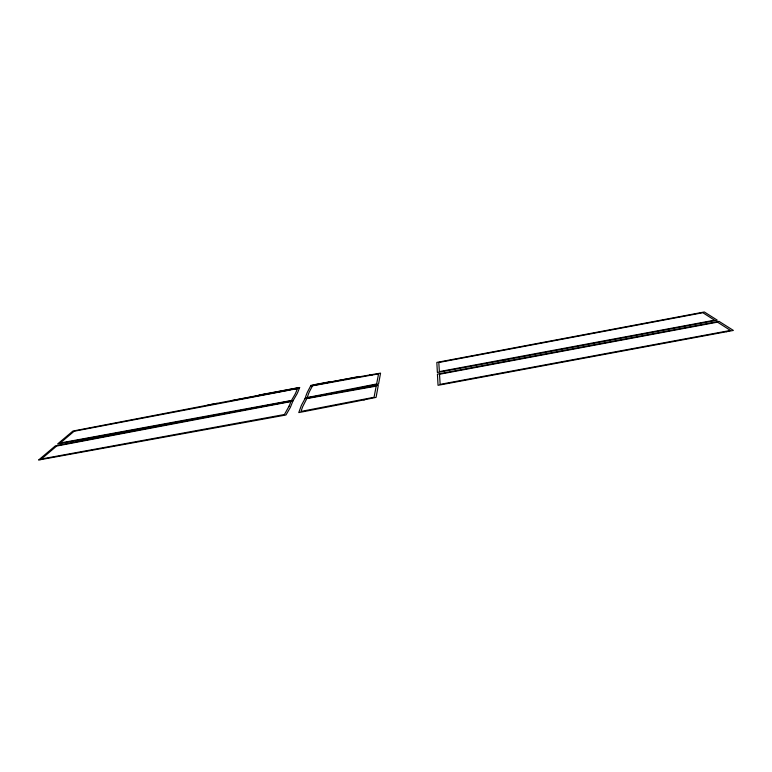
<?xml version="1.0" encoding="UTF-8"?>
<svg xmlns="http://www.w3.org/2000/svg" width="772" height="772" viewBox="0 0 772 772"><rect width="100%" height="100%" fill="white"/><g stroke="black" fill="none" stroke-linecap="round" stroke-linejoin="round"><path stroke-width="1.16" d="M311.048 385.315L310.865 385.942L359.212 376.466M299.7 387.457L299.266 388.123L232.015 400.62M335.627 392.668L360.698 387.708M335.608 392.736L305.114 398.593L305.326 397.908A701.217 147.346 -5.4 0 1 307.488 391.983L310.894 385.489L343.608 379.563M263.841 394.367L299.575 387.612L298.803 389.648A643.558 110.724 -18 0 1 296.969 393.961L292.955 400.88L57.659 443.939L72.935 431.056L263.908 394.347M40.569 459.649L285.978 414.979L290.34 407.413L293.119 400.475L55.439 445.811L38.6 460.015L40.598 459.639M504.984 359.974L717.284 320.177L704.344 311.985L436.836 362.415L437.377 372.48L505.023 359.974M365.407 386.753L378.55 384.06L380.557 373.127L369.856 374.951M360.186 387.814L363.052 387.235M362.608 387.322L364.673 386.897M364.867 386.859L366.999 386.425M363.737 399.896L376.08 397.387L378.28 385.334L364.992 387.583M357.407 388.374L358.285 388.191M362.222 400.205L364.596 399.722M361.45 400.359L356.452 401.363M356.172 401.421L298.774 412.586L301.398 405.339L305.258 398.207L364.809 387.612M330.638 381.59L312.94 384.948M297.818 387.795L258.977 395.052M290.455 389.937L74.122 431.249L60.235 443.012L291.459 400.494L295.029 394.328A645.353 110.763 -18 0 0 297.365 388.634L293.63 389.339M291.729 389.696L292.366 389.58M726.336 331.748L733.4 330.435L719.041 321.364L437.435 374.15L438.042 385.305L726.346 331.748M207.822 405.068L217.144 403.351M343.125 379.65L370.106 374.902M370.222 374.883L371.65 374.642M372.172 374.989L312.535 385.778L309.427 391.626A697.338 146.419 -5.4 0 0 307.314 397.522L376.63 383.983L378.55 373.909L372.316 374.97M369.46 387.303L306.802 398.584L302.749 406.564A738.64 162.602 -4.8 0 0 301.099 411.418L374.063 397.281L376.167 386.174L369.595 387.283M289.066 406.178L284.424 414.525L41.341 459.002L56.655 446.042L290.88 401.565A683.934 120.519 -18.5 0 1 289.066 406.178M445.193 370.521L439.374 371.631L438.805 362.483L702.858 312.718L714.563 320.197L445.193 370.521M448.744 382.758L440.146 384.379L439.5 374.256L717.506 322.146L730.486 330.435L448.744 382.758"/></g></svg>
